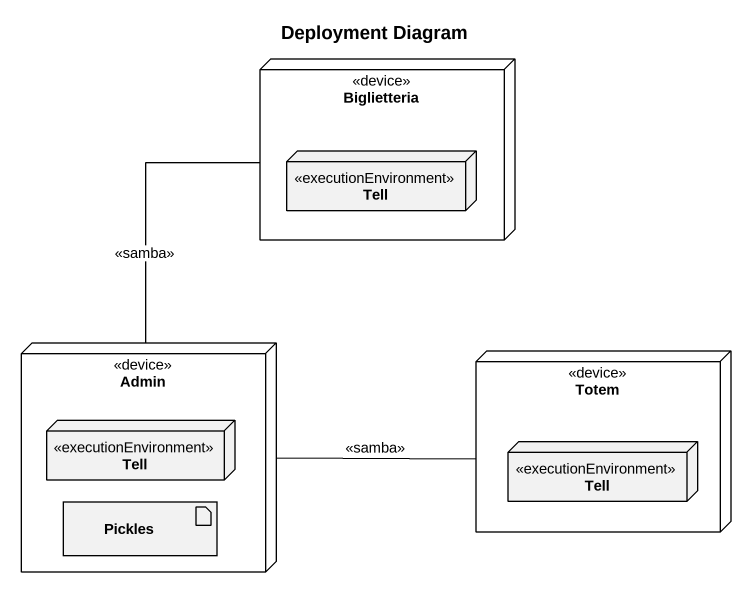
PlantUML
@startuml
title Deployment Diagram
node Biglietteria <<device>> {
  node Tell <<executionEnvironment>>
}
node Admin <<device>> {
  node "Tell" as Tell_2 <<executionEnvironment>>
  artifact Pickles
}
node Totem <<device>> {
  node "Tell" as Tell_3 <<executionEnvironment>>
}
Biglietteria -- Admin : <<samba>>
Admin -right- Totem : <<samba>>
@enduml
